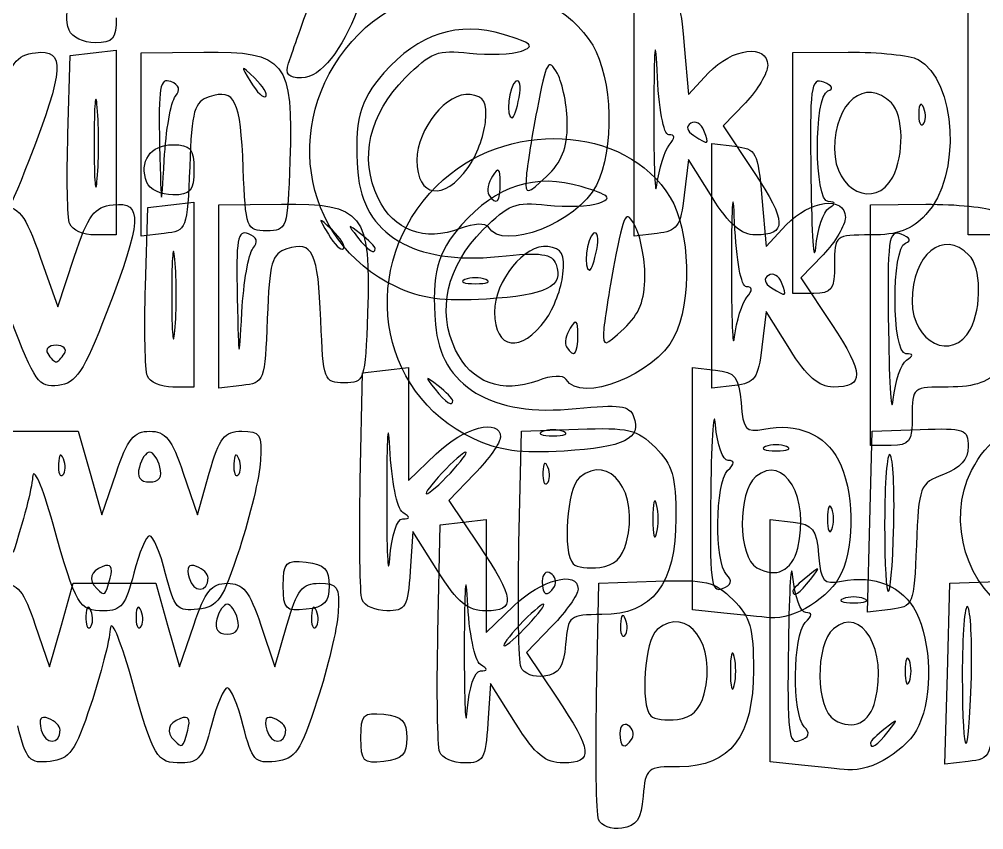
# Model space of a CAD drawing. Extents: x 0.12 to 3.39, y 0.54 to 2.4.
# Drawn here: x 2.194 to 2.5789, y 1.098 to 1.4214 of the extents above; entities that cross this region are included whole.
import ezdxf

# ---------------------------------------------------------------- set-up
doc = ezdxf.new("R2010")
doc.units = 0
doc.layers.get('0').update_dxf_attribs({"linetype": 'CONTINUOUS'})

msp = doc.modelspace()

# ---------------------------------------------------------------- linework, layer by layer
at = {"color": 7}
for p, q in [((2.439343, 1.383694), (2.439343, 1.43247)), ((2.572677, 1.383694), (2.572677, 1.432027)), ((2.213882, 1.417031), (2.213882, 1.417031)), ((2.223511, 1.408081), (2.232677, 1.409136)), ((2.232677, 1.409136), (2.232677, 1.372248)), ((2.459343, 1.410889), (2.46101, 1.391417)), ((2.213377, 1.37561), (2.214344, 1.407027)), ((2.214344, 1.407027), (2.223511, 1.408081)), ((2.242677, 1.408074), (2.267635, 1.408331)), ((2.242677, 1.371496), (2.242677, 1.408074)), ((2.502677, 1.408118), (2.524787, 1.408288)), ((2.502677, 1.360074), (2.502677, 1.408118)), ((2.301442, 1.403851), (2.301442, 1.403851)), ((2.287939, 1.39794), (2.287939, 1.39794)), ((2.46101, 1.391417), (2.469091, 1.400055)), ((2.256273, 1.390677), (2.256273, 1.390677)), ((2.393473, 1.390263), (2.393473, 1.390263)), ((2.225118, 1.386194), (2.225118, 1.386194)), ((2.483809, 1.388136), (2.474942, 1.378881)), ((2.554954, 1.385989), (2.554954, 1.385989)), ((2.439344, 1.383694), (2.439343, 1.383694)), ((2.439344, 1.334918), (2.439344, 1.383694)), ((2.572677, 1.33536), (2.572677, 1.383694)), ((2.572677, 1.383694), (2.572677, 1.383694)), ((2.412677, 1.379498), (2.412677, 1.379498)), ((2.474942, 1.378881), (2.487261, 1.360327)), ((2.467223, 1.377008), (2.467223, 1.377008)), ((2.232677, 1.372248), (2.232677, 1.33536)), ((2.242677, 1.334918), (2.242677, 1.371496)), ((2.242677, 1.371496), (2.242677, 1.371496)), ((2.453357, 1.37118), (2.453357, 1.37118)), ((2.47032, 1.323014), (2.47032, 1.37179)), ((2.47032, 1.37179), (2.479486, 1.370735)), ((2.461011, 1.365455), (2.459344, 1.351241)), ((2.470483, 1.350408), (2.461011, 1.365455)), ((2.373108, 1.362241), (2.373108, 1.362241)), ((2.502677, 1.312031), (2.502677, 1.360075)), ((2.502677, 1.360075), (2.502677, 1.360074)), ((2.244858, 1.356351), (2.244858, 1.356351)), ((2.385959, 1.356198), (2.385959, 1.356198)), ((2.54256, 1.358478), (2.542559, 1.358478)), ((2.24532, 1.346347), (2.254487, 1.347401)), ((2.254487, 1.347401), (2.263653, 1.348456)), ((2.263653, 1.348456), (2.263653, 1.311568)), ((2.273653, 1.347394), (2.298611, 1.347651)), ((2.273653, 1.310816), (2.273653, 1.347394)), ((2.49032, 1.350209), (2.491986, 1.330737)), ((2.533653, 1.347438), (2.555763, 1.347608)), ((2.533653, 1.299394), (2.533653, 1.347438)), ((2.244353, 1.31493), (2.24532, 1.346347)), ((2.517092, 1.346103), (2.517092, 1.346103)), ((2.214107, 1.339777), (2.214106, 1.339777)), ((2.251843, 1.335972), (2.242677, 1.334918)), ((2.318915, 1.33726), (2.318915, 1.33726)), ((2.448511, 1.335972), (2.439344, 1.334918)), ((2.491986, 1.330737), (2.500067, 1.339375)), ((2.232677, 1.33536), (2.224239, 1.33536)), ((2.595429, 1.33536), (2.572677, 1.33536)), ((2.287249, 1.329997), (2.287249, 1.329997)), ((2.33601, 1.329956), (2.33601, 1.329956)), ((2.424449, 1.329583), (2.424449, 1.329583)), ((2.202329, 1.326542), (2.209339, 1.306738)), ((2.209339, 1.306738), (2.21592, 1.326542)), ((2.256094, 1.325514), (2.256094, 1.325514)), ((2.514786, 1.327456), (2.505918, 1.318201)), ((2.47032, 1.274238), (2.47032, 1.323014)), ((2.47032, 1.323014), (2.47032, 1.323014)), ((2.380177, 1.317572), (2.380177, 1.317572)), ((2.443653, 1.318818), (2.443653, 1.318818)), ((2.505918, 1.318201), (2.518237, 1.299647)), ((2.344205, 1.314752), (2.344205, 1.314752)), ((2.498199, 1.316328), (2.498199, 1.316328)), ((2.263653, 1.311568), (2.263653, 1.27468)), ((2.273653, 1.274238), (2.273653, 1.310816)), ((2.273653, 1.310816), (2.273653, 1.310816)), ((2.484333, 1.3105), (2.484334, 1.3105)), ((2.51101, 1.312031), (2.502677, 1.312031)), ((2.404084, 1.301561), (2.404084, 1.301561)), ((2.491987, 1.304775), (2.49032, 1.290561)), ((2.50146, 1.289728), (2.491987, 1.304775)), ((2.533653, 1.251351), (2.533653, 1.299395)), ((2.533653, 1.299395), (2.533653, 1.299394)), ((2.573536, 1.297798), (2.573536, 1.297798)), ((2.416935, 1.295518), (2.416935, 1.295518)), ((2.211986, 1.288014), (2.211986, 1.288014)), ((2.340176, 1.281418), (2.349343, 1.282472)), ((2.349343, 1.282472), (2.349343, 1.25993)), ((2.462677, 1.23412), (2.462677, 1.282474)), ((2.462677, 1.282474), (2.471844, 1.281419)), ((2.548068, 1.285423), (2.548068, 1.285423)), ((2.245083, 1.279097), (2.245082, 1.279097)), ((2.330072, 1.237206), (2.33101, 1.280363)), ((2.33101, 1.280363), (2.340176, 1.281418)), ((2.263653, 1.27468), (2.255216, 1.27468)), ((2.28282, 1.275292), (2.273653, 1.274238)), ((2.479487, 1.275292), (2.47032, 1.274238)), ((2.366986, 1.269276), (2.366986, 1.269276)), ((2.349343, 1.25993), (2.349343, 1.237388)), ((2.184567, 1.257031), (2.20101, 1.257031)), ((2.20101, 1.257031), (2.217454, 1.257031)), ((2.217454, 1.257031), (2.222219, 1.240364)), ((2.393408, 1.212199), (2.394343, 1.257031)), ((2.394343, 1.257031), (2.416997, 1.257862)), ((2.411153, 1.256892), (2.411153, 1.256892)), ((2.533395, 1.220964), (2.534344, 1.25703)), ((2.534344, 1.25703), (2.55351, 1.257724)), ((2.375182, 1.254072), (2.375182, 1.254072)), ((2.541986, 1.251351), (2.533653, 1.251351)), ((2.349343, 1.237388), (2.360335, 1.248042)), ((2.500177, 1.250905), (2.500177, 1.250905)), ((2.211621, 1.245988), (2.21162, 1.245988)), ((2.281621, 1.245988), (2.28162, 1.245988)), ((2.222219, 1.240364), (2.226983, 1.223697)), ((2.226983, 1.223697), (2.232618, 1.240364)), ((2.250122, 1.242744), (2.250122, 1.242744)), ((2.259403, 1.240364), (2.265037, 1.223697)), ((2.265037, 1.223697), (2.269802, 1.240364)), ((2.375689, 1.240032), (2.365369, 1.229384)), ((2.36601, 1.240363), (2.36601, 1.240363)), ((2.404954, 1.242656), (2.404954, 1.242656)), ((2.462677, 1.185767), (2.462677, 1.23412)), ((2.365369, 1.229384), (2.377356, 1.211585)), ((2.448308, 1.227864), (2.448308, 1.227864)), ((2.518218, 1.226198), (2.518218, 1.226198)), ((2.347028, 1.222081), (2.347026, 1.222081)), ((2.361986, 1.219683), (2.371153, 1.220738)), ((2.371153, 1.220738), (2.380319, 1.221792)), ((2.380319, 1.221792), (2.380319, 1.19925)), ((2.493653, 1.17344), (2.493653, 1.221794)), ((2.493653, 1.221794), (2.50282, 1.220739)), ((2.532447, 1.184898), (2.533396, 1.220964)), ((2.533396, 1.220964), (2.533395, 1.220964)), ((2.35101, 1.217029), (2.349994, 1.201196)), ((2.36101, 1.201202), (2.35101, 1.217029)), ((2.361048, 1.176526), (2.361986, 1.219683)), ((2.54297, 1.21968), (2.54297, 1.21968)), ((2.436335, 1.212864), (2.436335, 1.212864)), ((2.504633, 1.210329), (2.504633, 1.210329)), ((2.230244, 1.198448), (2.230244, 1.198448)), ((2.269343, 1.198541), (2.269343, 1.198537)), ((2.380319, 1.19925), (2.380319, 1.176708)), ((2.425319, 1.196351), (2.447973, 1.197182)), ((2.476234, 1.199807), (2.476235, 1.199807)), ((2.509769, 1.197864), (2.509769, 1.197864)), ((2.56532, 1.19635), (2.584487, 1.197044)), ((2.210778, 1.179684), (2.215543, 1.196351)), ((2.215543, 1.196351), (2.231987, 1.196351)), ((2.231987, 1.196351), (2.24843, 1.196351)), ((2.24843, 1.196351), (2.253195, 1.179684)), ((2.299343, 1.195363), (2.299343, 1.195363)), ((2.407534, 1.195134), (2.407534, 1.195134)), ((2.424385, 1.151519), (2.425319, 1.196351)), ((2.564371, 1.160284), (2.56532, 1.19635)), ((2.330801, 1.189706), (2.330801, 1.189706)), ((2.531154, 1.190225), (2.531154, 1.190225)), ((2.380319, 1.176708), (2.391311, 1.187362)), ((2.475177, 1.184459), (2.462677, 1.185767)), ((2.541729, 1.185963), (2.532447, 1.184898)), ((2.222597, 1.185308), (2.222597, 1.185308)), ((2.242597, 1.185308), (2.242597, 1.185308)), ((2.281099, 1.182064), (2.281099, 1.182064)), ((2.312597, 1.185308), (2.312597, 1.185308)), ((2.43593, 1.181976), (2.43593, 1.181976)), ((2.475177, 1.184459), (2.475177, 1.184459)), ((2.200379, 1.179684), (2.206014, 1.163017)), ((2.206014, 1.163017), (2.210778, 1.179684)), ((2.253195, 1.179684), (2.25796, 1.163017)), ((2.25796, 1.163017), (2.263594, 1.179684)), ((2.290379, 1.179684), (2.296014, 1.163017)), ((2.296014, 1.163017), (2.300778, 1.179684)), ((2.406666, 1.179352), (2.396345, 1.168704)), ((2.396986, 1.179683), (2.396986, 1.179683)), ((2.493653, 1.125087), (2.493653, 1.17344)), ((2.396345, 1.168704), (2.408332, 1.150905)), ((2.479284, 1.167184), (2.479284, 1.167184)), ((2.394226, 1.162799), (2.394227, 1.162799)), ((2.549195, 1.165518), (2.549195, 1.165518)), ((2.378005, 1.161401), (2.378002, 1.161401)), ((2.563423, 1.124218), (2.564372, 1.160284)), ((2.564372, 1.160284), (2.564371, 1.160284)), ((2.573946, 1.159), (2.573946, 1.159)), ((2.381986, 1.156349), (2.38097, 1.140516)), ((2.391986, 1.140522), (2.381986, 1.156349)), ((2.467311, 1.152184), (2.467311, 1.152184)), ((2.535609, 1.149649), (2.535609, 1.149649)), ((2.21032, 1.137861), (2.21032, 1.137857)), ((2.26122, 1.137768), (2.26122, 1.137768)), ((2.30032, 1.137861), (2.30032, 1.137857)), ((2.50721, 1.139127), (2.507211, 1.139127)), ((2.540746, 1.137184), (2.540746, 1.137184)), ((2.33032, 1.134683), (2.33032, 1.134683)), ((2.438511, 1.134454), (2.438511, 1.134454)), ((2.361777, 1.129026), (2.361777, 1.129026)), ((2.506153, 1.123779), (2.493653, 1.125087)), ((2.572705, 1.125283), (2.563423, 1.124218)), ((2.506153, 1.123779), (2.506153, 1.123779)), ((2.425203, 1.102119), (2.425203, 1.102119))]:
    msp.add_line(p, q, dxfattribs=at)
for points in [[(2.335746, 1.4747), (2.340261, 1.444656), (2.322507, 1.398018), (2.306555, 1.398018)], [(2.329605, 1.415626), (2.356641, 1.442661), (2.40498, 1.440281), (2.422812, 1.411036)], [(2.213882, 1.417031), (2.210691, 1.425347), (2.215306, 1.432031), (2.224239, 1.432031)], [(2.301442, 1.403851), (2.302488, 1.407059), (2.306573, 1.418684), (2.31052, 1.429684)], [(2.44851, 1.431415), (2.457118, 1.430425), (2.457778, 1.429173), (2.459343, 1.410889)], [(2.232676, 1.422031), (2.232676, 1.413553), (2.231392, 1.412031), (2.224239, 1.412031)], [(2.387271, 1.415324), (2.369233, 1.420802), (2.353244, 1.415686), (2.33951, 1.400044)], [(2.224239, 1.412031), (2.219598, 1.412031), (2.214937, 1.414281), (2.213882, 1.417031)], [(2.344205, 1.314752), (2.30544, 1.332968), (2.298044, 1.384065), (2.329605, 1.415626)], [(2.394356, 1.40876), (2.399899, 1.410752), (2.398715, 1.411848), (2.387271, 1.415324)], [(2.448488, 1.401194), (2.447821, 1.416338), (2.447295, 1.409787), (2.447214, 1.38536)], [(2.200434, 1.408082), (2.212461, 1.409506), (2.212004, 1.401655), (2.197942, 1.36536)], [(2.34803, 1.39805), (2.358324, 1.408345), (2.360993, 1.409379), (2.373613, 1.407956)], [(2.373613, 1.407956), (2.381362, 1.407083), (2.390697, 1.407444), (2.394356, 1.40876)], [(2.422812, 1.411036), (2.430786, 1.397958), (2.431544, 1.369289), (2.424287, 1.355255)], [(2.469091, 1.400055), (2.478378, 1.409983), (2.492677, 1.411794), (2.492677, 1.403043)], [(2.184943, 1.387222), (2.190582, 1.404191), (2.1928, 1.407178), (2.200434, 1.408082)], [(2.267635, 1.408331), (2.300281, 1.408666), (2.303377, 1.404751), (2.301984, 1.364897)], [(2.408724, 1.39975), (2.405159, 1.406319), (2.404363, 1.404911), (2.400597, 1.385364)], [(2.524787, 1.408288), (2.536948, 1.408377), (2.549492, 1.407069), (2.552663, 1.405372)], [(2.552663, 1.405372), (2.568091, 1.397115), (2.570051, 1.358643), (2.555815, 1.34349)], [(2.287939, 1.39794), (2.282199, 1.403437), (2.282128, 1.403366), (2.286345, 1.396345)], [(2.306555, 1.398018), (2.301374, 1.398018), (2.300038, 1.399541), (2.301442, 1.403851)], [(2.453225, 1.37536), (2.451053, 1.37536), (2.449173, 1.385613), (2.448488, 1.401194)], [(2.492677, 1.403043), (2.492677, 1.399935), (2.488687, 1.393227), (2.483809, 1.388136)], [(2.254429, 1.396533), (2.250095, 1.398196), (2.249438, 1.394437), (2.249986, 1.371089)], [(2.292352, 1.390591), (2.293229, 1.391468), (2.291243, 1.394775), (2.287939, 1.39794)], [(2.33951, 1.400044), (2.329606, 1.388764), (2.327538, 1.380885), (2.329098, 1.360364)], [(2.337141, 1.350081), (2.329572, 1.365953), (2.333577, 1.383598), (2.34803, 1.39805)], [(2.393473, 1.390263), (2.394339, 1.394791), (2.393763, 1.397703), (2.392195, 1.396733)], [(2.412677, 1.379498), (2.412677, 1.386632), (2.410898, 1.395746), (2.408724, 1.39975)], [(2.515008, 1.396315), (2.50985, 1.398294), (2.509394, 1.394847), (2.509904, 1.35776)], [(2.542011, 1.388031), (2.531622, 1.398419), (2.519344, 1.388426), (2.519344, 1.369583)], [(2.225118, 1.386194), (2.224415, 1.393985), (2.223842, 1.38761), (2.223842, 1.372027)], [(2.256273, 1.390677), (2.258476, 1.393331), (2.257885, 1.395207), (2.254429, 1.396533)], [(2.283347, 1.362023), (2.282258, 1.389358), (2.280153, 1.393791), (2.269816, 1.39051)], [(2.286345, 1.396345), (2.288772, 1.392304), (2.291475, 1.389714), (2.292352, 1.390591)], [(2.392195, 1.396733), (2.389433, 1.395026), (2.388042, 1.382031), (2.390621, 1.382031)], [(2.516675, 1.392808), (2.519176, 1.393641), (2.518552, 1.394955), (2.515008, 1.396315)], [(2.25183, 1.365233), (2.252491, 1.377079), (2.25449, 1.388529), (2.256273, 1.390677)], [(2.269816, 1.39051), (2.26379, 1.388598), (2.262832, 1.385197), (2.26198, 1.362679)], [(2.373895, 1.391379), (2.364776, 1.392679), (2.352677, 1.377747), (2.352677, 1.365192)], [(2.379978, 1.380364), (2.380811, 1.388435), (2.379638, 1.39056), (2.373895, 1.391379)], [(2.390621, 1.382031), (2.391325, 1.382031), (2.392608, 1.385735), (2.393473, 1.390263)], [(2.516844, 1.348647), (2.511179, 1.348713), (2.511018, 1.390922), (2.516675, 1.392808)], [(2.225118, 1.35786), (2.22582, 1.365652), (2.22582, 1.378402), (2.225118, 1.386194)], [(2.542559, 1.358478), (2.547219, 1.367185), (2.546923, 1.383118), (2.542011, 1.388031)], [(2.554954, 1.385989), (2.553889, 1.388648), (2.5531, 1.387858), (2.55294, 1.383975)], [(2.554691, 1.3796), (2.555798, 1.380708), (2.555917, 1.383583), (2.554954, 1.385989)], [(2.360581, 1.354946), (2.387617, 1.381981), (2.435956, 1.379601), (2.453788, 1.350356)], [(2.400597, 1.385364), (2.3983, 1.373448), (2.396329, 1.360811), (2.396216, 1.357283)], [(2.447214, 1.38536), (2.447137, 1.362444), (2.44771, 1.348938), (2.448483, 1.355347)], [(2.55294, 1.383975), (2.552796, 1.380461), (2.553583, 1.378493), (2.554691, 1.3796)], [(2.373108, 1.362241), (2.376319, 1.366709), (2.37941, 1.374864), (2.379978, 1.380364)], [(2.404343, 1.358698), (2.410463, 1.364447), (2.412677, 1.369971), (2.412677, 1.379498)], [(2.461972, 1.379925), (2.459918, 1.378655), (2.460373, 1.376757), (2.463154, 1.374995)], [(2.467223, 1.377008), (2.466172, 1.379747), (2.463809, 1.38106), (2.461972, 1.379925)], [(2.214106, 1.339777), (2.213174, 1.342206), (2.212846, 1.358331), (2.213377, 1.37561)], [(2.453357, 1.37118), (2.455774, 1.374093), (2.455734, 1.37536), (2.453225, 1.37536)], [(2.463154, 1.374995), (2.469224, 1.371149), (2.469432, 1.371252), (2.467223, 1.377008)], [(2.223842, 1.372027), (2.223842, 1.356444), (2.224416, 1.350069), (2.225118, 1.35786)], [(2.244858, 1.356351), (2.241667, 1.364667), (2.246282, 1.371351), (2.255215, 1.371351)], [(2.249986, 1.371089), (2.250607, 1.344588), (2.250667, 1.344397), (2.25183, 1.365233)], [(2.255215, 1.371351), (2.262368, 1.371351), (2.263653, 1.369828), (2.263653, 1.361351)], [(2.448483, 1.355347), (2.449256, 1.361756), (2.451449, 1.368881), (2.453357, 1.37118)], [(2.479486, 1.370735), (2.488094, 1.369745), (2.488755, 1.368493), (2.49032, 1.350209)], [(2.519344, 1.369583), (2.519344, 1.352951), (2.535473, 1.345236), (2.54256, 1.358478)], [(2.197942, 1.36536), (2.188521, 1.341043), (2.185767, 1.336882), (2.178517, 1.336007)], [(2.26198, 1.362679), (2.261026, 1.337447), (2.26086, 1.33701), (2.251843, 1.335972)], [(2.301984, 1.364897), (2.301032, 1.337651), (2.300824, 1.337027), (2.292677, 1.337027)], [(2.352677, 1.365192), (2.352677, 1.350244), (2.363377, 1.348698), (2.373108, 1.362241)], [(2.385959, 1.356198), (2.385915, 1.362053), (2.385237, 1.362636), (2.382846, 1.358857)], [(2.263653, 1.361351), (2.263653, 1.352873), (2.262368, 1.351351), (2.255215, 1.351351)], [(2.292677, 1.337027), (2.284617, 1.337027), (2.284311, 1.337848), (2.283347, 1.362023)], [(2.329098, 1.360364), (2.330981, 1.33559), (2.3515, 1.323298), (2.385209, 1.326752)], [(2.418247, 1.354644), (2.400209, 1.360122), (2.38422, 1.355006), (2.370486, 1.339364)], [(2.382846, 1.358857), (2.381161, 1.356194), (2.380523, 1.352819), (2.381427, 1.351357)], [(2.396216, 1.357283), (2.396026, 1.351354), (2.396641, 1.351461), (2.404343, 1.358698)], [(2.487261, 1.360327), (2.500327, 1.340648), (2.500439, 1.335361), (2.487787, 1.335361)], [(2.255215, 1.351351), (2.250574, 1.351351), (2.245913, 1.353601), (2.244858, 1.356351)], [(2.375182, 1.254072), (2.336416, 1.272288), (2.32902, 1.323385), (2.360581, 1.354946)], [(2.424287, 1.355255), (2.416467, 1.340133), (2.387197, 1.328687), (2.381192, 1.338403)], [(2.381427, 1.351357), (2.384318, 1.346679), (2.386011, 1.348487), (2.385959, 1.356198)], [(2.479464, 1.340514), (2.478797, 1.355658), (2.478271, 1.349107), (2.478191, 1.32468)], [(2.509904, 1.35776), (2.510213, 1.335359), (2.511074, 1.323011), (2.511819, 1.330321)], [(2.425333, 1.34808), (2.430875, 1.350072), (2.429692, 1.351168), (2.418247, 1.354644)], [(2.459344, 1.351241), (2.457874, 1.338704), (2.456596, 1.336903), (2.448511, 1.335972)], [(2.500067, 1.339375), (2.509354, 1.349303), (2.523653, 1.351114), (2.523653, 1.342363)], [(2.185683, 1.347447), (2.194141, 1.346482), (2.196177, 1.343925), (2.202329, 1.326542)], [(2.21592, 1.326542), (2.221558, 1.343511), (2.223776, 1.346498), (2.23141, 1.347402)], [(2.23141, 1.347402), (2.243438, 1.348826), (2.24298, 1.340975), (2.228918, 1.30468)], [(2.298611, 1.347651), (2.331257, 1.347986), (2.334353, 1.344071), (2.332961, 1.304217)], [(2.369917, 1.337894), (2.355687, 1.332522), (2.343321, 1.33712), (2.337141, 1.350081)], [(2.379006, 1.33737), (2.389301, 1.347665), (2.39197, 1.348699), (2.404589, 1.347276)], [(2.404589, 1.347276), (2.412338, 1.346403), (2.421673, 1.346764), (2.425333, 1.34808)], [(2.453788, 1.350356), (2.461762, 1.337278), (2.46252, 1.308609), (2.455263, 1.294575)], [(2.487787, 1.335361), (2.482124, 1.335361), (2.477334, 1.339526), (2.470483, 1.350408)], [(2.517092, 1.346103), (2.52002, 1.347965), (2.519957, 1.348608), (2.516844, 1.348647)], [(2.555763, 1.347608), (2.567924, 1.347697), (2.580468, 1.346389), (2.583639, 1.344692)], [(2.439701, 1.33907), (2.436135, 1.345639), (2.43534, 1.344231), (2.431573, 1.324684)], [(2.511819, 1.330321), (2.512563, 1.337631), (2.514937, 1.344733), (2.517092, 1.346103)], [(2.555815, 1.34349), (2.550006, 1.337307), (2.544734, 1.335365), (2.533762, 1.335365)], [(2.224239, 1.33536), (2.219598, 1.33536), (2.215039, 1.337347), (2.214107, 1.339777)], [(2.318915, 1.33726), (2.313176, 1.342757), (2.313105, 1.342686), (2.317321, 1.335665)], [(2.330177, 1.335789), (2.32489, 1.339936), (2.324772, 1.339818), (2.328918, 1.334531)], [(2.381192, 1.338403), (2.380086, 1.340194), (2.375458, 1.339985), (2.369917, 1.337894)], [(2.484201, 1.31468), (2.482029, 1.31468), (2.480149, 1.324933), (2.479464, 1.340514)], [(2.523653, 1.342363), (2.523653, 1.339255), (2.519663, 1.332547), (2.514786, 1.327456)], [(2.285405, 1.335853), (2.281071, 1.337516), (2.280415, 1.333757), (2.280962, 1.310409)], [(2.287249, 1.329997), (2.289452, 1.332651), (2.288861, 1.334527), (2.285405, 1.335853)], [(2.317321, 1.335665), (2.319748, 1.331624), (2.322452, 1.329034), (2.323328, 1.329911)], [(2.323328, 1.329911), (2.324205, 1.330788), (2.32222, 1.334095), (2.318915, 1.33726)], [(2.33601, 1.329956), (2.33601, 1.330648), (2.333385, 1.333273), (2.330177, 1.335789)], [(2.370486, 1.339364), (2.360582, 1.328084), (2.358515, 1.320205), (2.360074, 1.299684)], [(2.368117, 1.289401), (2.360548, 1.305273), (2.364553, 1.322918), (2.379006, 1.33737)], [(2.423171, 1.336053), (2.42041, 1.334346), (2.419018, 1.321351), (2.421598, 1.321351)], [(2.424449, 1.329583), (2.425315, 1.334111), (2.424739, 1.337023), (2.423171, 1.336053)], [(2.443653, 1.318818), (2.443653, 1.325952), (2.441874, 1.335066), (2.439701, 1.33907)], [(2.545985, 1.335635), (2.540826, 1.337614), (2.54037, 1.334167), (2.54088, 1.29708)], [(2.547651, 1.332128), (2.550152, 1.332961), (2.549528, 1.334275), (2.545985, 1.335635)], [(2.572987, 1.327351), (2.562598, 1.337739), (2.55032, 1.327746), (2.55032, 1.308903)], [(2.256094, 1.325514), (2.255392, 1.333305), (2.254818, 1.32693), (2.254818, 1.311347)], [(2.314324, 1.301343), (2.313235, 1.328678), (2.311129, 1.333111), (2.300792, 1.32983)], [(2.328918, 1.334531), (2.333273, 1.328978), (2.33601, 1.327213), (2.33601, 1.329956)], [(2.404871, 1.330699), (2.395752, 1.331999), (2.383653, 1.317067), (2.383653, 1.304512)], [(2.533762, 1.335365), (2.519506, 1.335365), (2.519343, 1.335233), (2.519343, 1.323698)], [(2.54782, 1.287967), (2.542155, 1.288033), (2.541994, 1.330242), (2.547651, 1.332128)], [(2.282806, 1.304553), (2.283467, 1.316399), (2.285466, 1.327849), (2.287249, 1.329997)], [(2.300792, 1.32983), (2.294766, 1.327918), (2.293808, 1.324517), (2.292957, 1.301999)], [(2.385209, 1.326752), (2.402616, 1.328535), (2.406487, 1.328), (2.408186, 1.323573)], [(2.410954, 1.319684), (2.411787, 1.327755), (2.410614, 1.32988), (2.404871, 1.330699)], [(2.421598, 1.321351), (2.422301, 1.321351), (2.423584, 1.325055), (2.424449, 1.329583)], [(2.256094, 1.29718), (2.256796, 1.304972), (2.256796, 1.317722), (2.256094, 1.325514)], [(2.431573, 1.324684), (2.429276, 1.312768), (2.427305, 1.300131), (2.427192, 1.296603)], [(2.478191, 1.32468), (2.478113, 1.301764), (2.478686, 1.288258), (2.479459, 1.294667)], [(2.573536, 1.297798), (2.578195, 1.306505), (2.577899, 1.322438), (2.572987, 1.327351)], [(2.408186, 1.323573), (2.411551, 1.314803), (2.404385, 1.311249), (2.380415, 1.309798)], [(2.498199, 1.316328), (2.497148, 1.319067), (2.494785, 1.32038), (2.492948, 1.319245)], [(2.519343, 1.323698), (2.519343, 1.313476), (2.518312, 1.312031), (2.51101, 1.312031)], [(2.371843, 1.317572), (2.369552, 1.316647), (2.371427, 1.315891), (2.37601, 1.315891)], [(2.380177, 1.317572), (2.377885, 1.318496), (2.374135, 1.318496), (2.371843, 1.317572)], [(2.37601, 1.315891), (2.380593, 1.315891), (2.382468, 1.316647), (2.380177, 1.317572)], [(2.404084, 1.301561), (2.407295, 1.306029), (2.410386, 1.314184), (2.410954, 1.319684)], [(2.43532, 1.298018), (2.44144, 1.303767), (2.443653, 1.309291), (2.443653, 1.318818)], [(2.492948, 1.319245), (2.490894, 1.317975), (2.49135, 1.316077), (2.494131, 1.314315)], [(2.245082, 1.279097), (2.24415, 1.281526), (2.243822, 1.297651), (2.244353, 1.31493)], [(2.380415, 1.309798), (2.362898, 1.308738), (2.354583, 1.309876), (2.344205, 1.314752)], [(2.484334, 1.3105), (2.486751, 1.313413), (2.486711, 1.31468), (2.484201, 1.31468)], [(2.494131, 1.314315), (2.5002, 1.310469), (2.500408, 1.310572), (2.498199, 1.316328)], [(2.254818, 1.311347), (2.254818, 1.295764), (2.255392, 1.289389), (2.256094, 1.29718)], [(2.280962, 1.310409), (2.281583, 1.283908), (2.281643, 1.283717), (2.282806, 1.304553)], [(2.479459, 1.294667), (2.480232, 1.301076), (2.482425, 1.308201), (2.484333, 1.3105)], [(2.55032, 1.308903), (2.55032, 1.292271), (2.566449, 1.284556), (2.573536, 1.297798)], [(2.209493, 1.275327), (2.201736, 1.274391), (2.200179, 1.276572), (2.190452, 1.301994)], [(2.228918, 1.30468), (2.219497, 1.280363), (2.216744, 1.276202), (2.209493, 1.275327)], [(2.292957, 1.301999), (2.292002, 1.276767), (2.291836, 1.27633), (2.28282, 1.275292)], [(2.323653, 1.276347), (2.315594, 1.276347), (2.315287, 1.277168), (2.314324, 1.301343)], [(2.332961, 1.304217), (2.332008, 1.276971), (2.3318, 1.276347), (2.323653, 1.276347)], [(2.383653, 1.304512), (2.383653, 1.289564), (2.394353, 1.288018), (2.404084, 1.301561)], [(2.416935, 1.295518), (2.416891, 1.301373), (2.416213, 1.301956), (2.413822, 1.298177)], [(2.360074, 1.299684), (2.361957, 1.27491), (2.382477, 1.262618), (2.416185, 1.266072)], [(2.413822, 1.298177), (2.412138, 1.295514), (2.411499, 1.292139), (2.412403, 1.290677)], [(2.427192, 1.296603), (2.427002, 1.290674), (2.427617, 1.290781), (2.43532, 1.298018)], [(2.518237, 1.299647), (2.531304, 1.279968), (2.531415, 1.274681), (2.518763, 1.274681)], [(2.455263, 1.294575), (2.447443, 1.279453), (2.418173, 1.268007), (2.412169, 1.277723)], [(2.412403, 1.290677), (2.415294, 1.285999), (2.416988, 1.287807), (2.416935, 1.295518)], [(2.54088, 1.29708), (2.541189, 1.274679), (2.54205, 1.262331), (2.542795, 1.269641)], [(2.208653, 1.291347), (2.205687, 1.291347), (2.204187, 1.289847), (2.20532, 1.288014)], [(2.211986, 1.288014), (2.213119, 1.289847), (2.21162, 1.291347), (2.208653, 1.291347)], [(2.400893, 1.277214), (2.386663, 1.271842), (2.374297, 1.27644), (2.368117, 1.289401)], [(2.49032, 1.290561), (2.48885, 1.278024), (2.487572, 1.276223), (2.479487, 1.275292)], [(2.518763, 1.274681), (2.5131, 1.274681), (2.50831, 1.278846), (2.50146, 1.289728)], [(2.20532, 1.288014), (2.206453, 1.28618), (2.207953, 1.28468), (2.208653, 1.28468)], [(2.208653, 1.28468), (2.209353, 1.28468), (2.210853, 1.28618), (2.211986, 1.288014)], [(2.548068, 1.285423), (2.550996, 1.287285), (2.550933, 1.287928), (2.54782, 1.287967)], [(2.542795, 1.269641), (2.54354, 1.276951), (2.545913, 1.284053), (2.548068, 1.285423)], [(2.586791, 1.28281), (2.580982, 1.276627), (2.575711, 1.274685), (2.564739, 1.274685)], [(2.255216, 1.27468), (2.250575, 1.27468), (2.246015, 1.276667), (2.245083, 1.279097)], [(2.361153, 1.275109), (2.355866, 1.279256), (2.355748, 1.279138), (2.359894, 1.273851)], [(2.412169, 1.277723), (2.411062, 1.279514), (2.406435, 1.279305), (2.400893, 1.277214)], [(2.471844, 1.281419), (2.479724, 1.280513), (2.481152, 1.27868), (2.482016, 1.26836)], [(2.366986, 1.269276), (2.366986, 1.269968), (2.364361, 1.272593), (2.361153, 1.275109)], [(2.564739, 1.274685), (2.550482, 1.274685), (2.55032, 1.274553), (2.55032, 1.263018)], [(2.359894, 1.273851), (2.364249, 1.268298), (2.366986, 1.266533), (2.366986, 1.269276)], [(2.416185, 1.266072), (2.433592, 1.267855), (2.437463, 1.26732), (2.439162, 1.262893)], [(2.471784, 1.259531), (2.471082, 1.267323), (2.470246, 1.25537), (2.469926, 1.232969)], [(2.482016, 1.26836), (2.482913, 1.257635), (2.483885, 1.25652), (2.491121, 1.257903)], [(2.341834, 1.250455), (2.341183, 1.263238), (2.340628, 1.254947), (2.340599, 1.23203)], [(2.439162, 1.262893), (2.442527, 1.254123), (2.435362, 1.250569), (2.411392, 1.249118)], [(2.55032, 1.263018), (2.55032, 1.252796), (2.549288, 1.251351), (2.541986, 1.251351)], [(2.360335, 1.248042), (2.371219, 1.258591), (2.38601, 1.26242), (2.38601, 1.254688)], [(2.476868, 1.245364), (2.474774, 1.245364), (2.472486, 1.251739), (2.471784, 1.259531)], [(2.491121, 1.257903), (2.504502, 1.260461), (2.515592, 1.255844), (2.52095, 1.245482)], [(2.574007, 1.24138), (2.580619, 1.254164), (2.588533, 1.258698), (2.604242, 1.258698)], [(2.232618, 1.240364), (2.23722, 1.253976), (2.239674, 1.257031), (2.24601, 1.257031)], [(2.24601, 1.257031), (2.252346, 1.257031), (2.254801, 1.253976), (2.259403, 1.240364)], [(2.269802, 1.240364), (2.273864, 1.254572), (2.27578, 1.257031), (2.282789, 1.257031)], [(2.282789, 1.257031), (2.290103, 1.257031), (2.290929, 1.255743), (2.290273, 1.245364)], [(2.40282, 1.256892), (2.400528, 1.255967), (2.402403, 1.255211), (2.406986, 1.255211)], [(2.411153, 1.256892), (2.408861, 1.257816), (2.405111, 1.257816), (2.40282, 1.256892)], [(2.406986, 1.255211), (2.41157, 1.255211), (2.413445, 1.255967), (2.411153, 1.256892)], [(2.416997, 1.257862), (2.437196, 1.258603), (2.440538, 1.257807), (2.44783, 1.250514)], [(2.55351, 1.257724), (2.571344, 1.258371), (2.572677, 1.2579), (2.572677, 1.250955)], [(2.411392, 1.249118), (2.393875, 1.248058), (2.385559, 1.249196), (2.375182, 1.254072)], [(2.38601, 1.254688), (2.38601, 1.252484), (2.381366, 1.245889), (2.375689, 1.240032)], [(2.500177, 1.250905), (2.497886, 1.25183), (2.494136, 1.25183), (2.491844, 1.250905)], [(2.572677, 1.250955), (2.572677, 1.245748), (2.569699, 1.242367), (2.56283, 1.239774)], [(2.21162, 1.245988), (2.210556, 1.248647), (2.209766, 1.247857), (2.209607, 1.243974)], [(2.24601, 1.248697), (2.244604, 1.248697), (2.242754, 1.246018), (2.241898, 1.242744)], [(2.250122, 1.242744), (2.249267, 1.246018), (2.247416, 1.248697), (2.24601, 1.248697)], [(2.28162, 1.245988), (2.280556, 1.248647), (2.279766, 1.247857), (2.279607, 1.243974)], [(2.347015, 1.224673), (2.344744, 1.226116), (2.342506, 1.237255), (2.341834, 1.250455)], [(2.372172, 1.248697), (2.371255, 1.248697), (2.366983, 1.244947), (2.362677, 1.240363)], [(2.36601, 1.240363), (2.370316, 1.244947), (2.373089, 1.248697), (2.372172, 1.248697)], [(2.436335, 1.212864), (2.441537, 1.232471), (2.429682, 1.248661), (2.417517, 1.238565)], [(2.44783, 1.250514), (2.454693, 1.243651), (2.456009, 1.239121), (2.456009, 1.222369)], [(2.504633, 1.210329), (2.50965, 1.230318), (2.499192, 1.248254), (2.487957, 1.23893)], [(2.491844, 1.250905), (2.489552, 1.249981), (2.491427, 1.249224), (2.496011, 1.249224)], [(2.496011, 1.249224), (2.500594, 1.249224), (2.502469, 1.249981), (2.500177, 1.250905)], [(2.541498, 1.247653), (2.540313, 1.248838), (2.539343, 1.236558), (2.539343, 1.220363)], [(2.54297, 1.21968), (2.543346, 1.23388), (2.542684, 1.246467), (2.541498, 1.247653)], [(2.207471, 1.219931), (2.203136, 1.235283), (2.19959, 1.243418), (2.199291, 1.238697)], [(2.209607, 1.243974), (2.209462, 1.24046), (2.21025, 1.238492), (2.211357, 1.239599)], [(2.211357, 1.239599), (2.212465, 1.240707), (2.212583, 1.243582), (2.211621, 1.245988)], [(2.279607, 1.243974), (2.279462, 1.24046), (2.28025, 1.238492), (2.281357, 1.239599)], [(2.281357, 1.239599), (2.282465, 1.240707), (2.282583, 1.243582), (2.281621, 1.245988)], [(2.290273, 1.245364), (2.289868, 1.238947), (2.286118, 1.223197), (2.28194, 1.210364)], [(2.404954, 1.242656), (2.403889, 1.245315), (2.4031, 1.244525), (2.40294, 1.240642)], [(2.476677, 1.241364), (2.479565, 1.244252), (2.479618, 1.245364), (2.476868, 1.245364)], [(2.52095, 1.245482), (2.527014, 1.233755), (2.527525, 1.212335), (2.522028, 1.200271)], [(2.241898, 1.242744), (2.240854, 1.238753), (2.242209, 1.236792), (2.24601, 1.236792)], [(2.24601, 1.236792), (2.249811, 1.236792), (2.251166, 1.238753), (2.250122, 1.242744)], [(2.362677, 1.240363), (2.358371, 1.23578), (2.355598, 1.23203), (2.356515, 1.23203)], [(2.356515, 1.23203), (2.357431, 1.23203), (2.361704, 1.23578), (2.36601, 1.240363)], [(2.40294, 1.240642), (2.402796, 1.237128), (2.403583, 1.235159), (2.404691, 1.236267)], [(2.404691, 1.236267), (2.405798, 1.237375), (2.405917, 1.24025), (2.404954, 1.242656)], [(2.476235, 1.199807), (2.471384, 1.204658), (2.471722, 1.236409), (2.476677, 1.241364)], [(2.56283, 1.239774), (2.553297, 1.236176), (2.552952, 1.235277), (2.551997, 1.211543)], [(2.591011, 1.185027), (2.572313, 1.193115), (2.56374, 1.221525), (2.574007, 1.24138)], [(2.199291, 1.238697), (2.199, 1.234114), (2.195518, 1.220614), (2.191553, 1.208697)], [(2.330801, 1.189706), (2.329884, 1.192095), (2.329556, 1.21347), (2.330072, 1.237206)], [(2.417517, 1.238565), (2.412531, 1.234427), (2.410675, 1.208477), (2.415052, 1.2041)], [(2.487957, 1.23893), (2.480533, 1.232768), (2.480785, 1.206755), (2.488309, 1.202544)], [(2.340599, 1.23203), (2.340566, 1.209113), (2.341109, 1.197488), (2.341796, 1.206197)], [(2.469926, 1.232969), (2.469415, 1.197213), (2.469981, 1.192485), (2.474567, 1.194245)], [(2.448308, 1.227864), (2.447469, 1.231073), (2.446783, 1.228448), (2.446783, 1.222031)], [(2.448308, 1.216198), (2.449147, 1.219406), (2.449147, 1.224656), (2.448308, 1.227864)], [(2.518218, 1.226198), (2.517294, 1.228489), (2.516537, 1.226614), (2.516537, 1.222031)], [(2.347026, 1.222081), (2.350104, 1.222125), (2.350101, 1.22271), (2.347015, 1.224673)], [(2.518218, 1.217864), (2.519143, 1.220156), (2.519143, 1.223906), (2.518218, 1.226198)], [(2.341796, 1.206197), (2.34253, 1.215517), (2.344683, 1.222051), (2.347028, 1.222081)], [(2.456009, 1.222369), (2.456009, 1.195963), (2.446735, 1.18385), (2.426519, 1.18385)], [(2.446783, 1.222031), (2.446783, 1.215614), (2.447469, 1.212989), (2.448308, 1.216198)], [(2.50282, 1.220739), (2.5107, 1.219833), (2.512128, 1.218), (2.512992, 1.20768)], [(2.516537, 1.222031), (2.516537, 1.217448), (2.517294, 1.215573), (2.518218, 1.217864)], [(2.539343, 1.220363), (2.539343, 1.184434), (2.542024, 1.183929), (2.54297, 1.21968)], [(2.227826, 1.185364), (2.21769, 1.185364), (2.216808, 1.186862), (2.207471, 1.219931)], [(2.246011, 1.215364), (2.244613, 1.215364), (2.241769, 1.208614), (2.239692, 1.200364)], [(2.252383, 1.200152), (2.250276, 1.208519), (2.247409, 1.215364), (2.246011, 1.215364)], [(2.425665, 1.202711), (2.431435, 1.203402), (2.434632, 1.206443), (2.436335, 1.212864)], [(2.28194, 1.210364), (2.275215, 1.189705), (2.273305, 1.186911), (2.265278, 1.185986)], [(2.377356, 1.211585), (2.391774, 1.190175), (2.392292, 1.185361), (2.380176, 1.185369)], [(2.394227, 1.162799), (2.393263, 1.165311), (2.392895, 1.187542), (2.393408, 1.212199)], [(2.488309, 1.202544), (2.496004, 1.198237), (2.502359, 1.201268), (2.504633, 1.210329)], [(2.551997, 1.211543), (2.551029, 1.18748), (2.55084, 1.18701), (2.541729, 1.185963)], [(2.299343, 1.195363), (2.299343, 1.204789), (2.300237, 1.205703), (2.30851, 1.204751)], [(2.30851, 1.204751), (2.315784, 1.203915), (2.317677, 1.201976), (2.317677, 1.195363)], [(2.50276, 1.198851), (2.502058, 1.206643), (2.501222, 1.19469), (2.500902, 1.172289)], [(2.512992, 1.20768), (2.51389, 1.196955), (2.514861, 1.19584), (2.522097, 1.197223)], [(2.227299, 1.203092), (2.222295, 1.201171), (2.221374, 1.197778), (2.224899, 1.194253)], [(2.230244, 1.198448), (2.231421, 1.20295), (2.230542, 1.204336), (2.227299, 1.203092)], [(2.264721, 1.203091), (2.261484, 1.204333), (2.260598, 1.202952), (2.261766, 1.198485)], [(2.269343, 1.198537), (2.269343, 1.200066), (2.267263, 1.202115), (2.264721, 1.203091)], [(2.349994, 1.201196), (2.349073, 1.186843), (2.348207, 1.185363), (2.340723, 1.185363)], [(2.380176, 1.185369), (2.37287, 1.185372), (2.36898, 1.188587), (2.36101, 1.201202)], [(2.372811, 1.189775), (2.37216, 1.202558), (2.371604, 1.194267), (2.371576, 1.17135)], [(2.391311, 1.187362), (2.402195, 1.197911), (2.416986, 1.20174), (2.416986, 1.194008)], [(2.406065, 1.200331), (2.404201, 1.201482), (2.402677, 1.200086), (2.402677, 1.197228)], [(2.415052, 1.2041), (2.416358, 1.202794), (2.421134, 1.202169), (2.425665, 1.202711)], [(2.509769, 1.197864), (2.513916, 1.203151), (2.513798, 1.203269), (2.508511, 1.199123)], [(2.224899, 1.194253), (2.228074, 1.191078), (2.228379, 1.191317), (2.230244, 1.198448)], [(2.239692, 1.200364), (2.236514, 1.187745), (2.234631, 1.185364), (2.227826, 1.185364)], [(2.265278, 1.185986), (2.257033, 1.185036), (2.255866, 1.186317), (2.252383, 1.200152)], [(2.261766, 1.198485), (2.263337, 1.192478), (2.269343, 1.192519), (2.269343, 1.198541)], [(2.402677, 1.197228), (2.402677, 1.191373), (2.404677, 1.190511), (2.407534, 1.195134)], [(2.407534, 1.195134), (2.408589, 1.196841), (2.407928, 1.199179), (2.406065, 1.200331)], [(2.447973, 1.197182), (2.468172, 1.197923), (2.471514, 1.197127), (2.478806, 1.189834)], [(2.474567, 1.194245), (2.478269, 1.195666), (2.478755, 1.197286), (2.476234, 1.199807)], [(2.522028, 1.200271), (2.517685, 1.190741), (2.503191, 1.181703), (2.493675, 1.182592)], [(2.508511, 1.199123), (2.505302, 1.196607), (2.502677, 1.193982), (2.502677, 1.19329)], [(2.502677, 1.19329), (2.502677, 1.190546), (2.505415, 1.192312), (2.509769, 1.197864)], [(2.507844, 1.184684), (2.50575, 1.184684), (2.503462, 1.191059), (2.50276, 1.198851)], [(2.522097, 1.197223), (2.535479, 1.199781), (2.546568, 1.195164), (2.551926, 1.184802)], [(2.186987, 1.196351), (2.193323, 1.196351), (2.195777, 1.193296), (2.200379, 1.179684)], [(2.263594, 1.179684), (2.268196, 1.193296), (2.270651, 1.196351), (2.276987, 1.196351)], [(2.276987, 1.196351), (2.283323, 1.196351), (2.285777, 1.193296), (2.290379, 1.179684)], [(2.30851, 1.185975), (2.300236, 1.185023), (2.299343, 1.185942), (2.299343, 1.195363)], [(2.300778, 1.179684), (2.30484, 1.193892), (2.306756, 1.196351), (2.313765, 1.196351)], [(2.317677, 1.195363), (2.317677, 1.18875), (2.315784, 1.186812), (2.30851, 1.185975)], [(2.313765, 1.196351), (2.321079, 1.196351), (2.321905, 1.195063), (2.32125, 1.184684)], [(2.416986, 1.194008), (2.416986, 1.191804), (2.412342, 1.185209), (2.406666, 1.179352)], [(2.340723, 1.185363), (2.336182, 1.185363), (2.331718, 1.187317), (2.330801, 1.189706)], [(2.377991, 1.163993), (2.375721, 1.165436), (2.373483, 1.176575), (2.372811, 1.189775)], [(2.478806, 1.189834), (2.485669, 1.182971), (2.486986, 1.178441), (2.486986, 1.161689)], [(2.52282, 1.190225), (2.520529, 1.189301), (2.522404, 1.188544), (2.526987, 1.188544)], [(2.531154, 1.190225), (2.528862, 1.19115), (2.525112, 1.19115), (2.52282, 1.190225)], [(2.526987, 1.188544), (2.53157, 1.188544), (2.533445, 1.189301), (2.531154, 1.190225)], [(2.222597, 1.185308), (2.221532, 1.187967), (2.220743, 1.187177), (2.220583, 1.183294)], [(2.242597, 1.185308), (2.241532, 1.187967), (2.240743, 1.187177), (2.240583, 1.183294)], [(2.276986, 1.188017), (2.275581, 1.188017), (2.27373, 1.185338), (2.272874, 1.182064)], [(2.281099, 1.182064), (2.280243, 1.185338), (2.278392, 1.188017), (2.276986, 1.188017)], [(2.312597, 1.185308), (2.311532, 1.187967), (2.310743, 1.187177), (2.310583, 1.183294)], [(2.403148, 1.188017), (2.402232, 1.188017), (2.397959, 1.184267), (2.393653, 1.179683)], [(2.396986, 1.179683), (2.401292, 1.184267), (2.404065, 1.188017), (2.403148, 1.188017)], [(2.467311, 1.152184), (2.472513, 1.171791), (2.460658, 1.187981), (2.448493, 1.177885)], [(2.535609, 1.149649), (2.540626, 1.169638), (2.530168, 1.187574), (2.518933, 1.17825)], [(2.572475, 1.186973), (2.571289, 1.188158), (2.57032, 1.175878), (2.57032, 1.159683)], [(2.573946, 1.159), (2.574322, 1.1732), (2.57366, 1.185787), (2.572475, 1.186973)], [(2.220583, 1.183294), (2.220438, 1.17978), (2.221226, 1.177812), (2.222334, 1.178919)], [(2.222334, 1.178919), (2.223441, 1.180027), (2.22356, 1.182902), (2.222597, 1.185308)], [(2.238447, 1.159251), (2.234112, 1.174603), (2.230566, 1.182738), (2.230267, 1.178017)], [(2.240583, 1.183294), (2.240438, 1.17978), (2.241226, 1.177812), (2.242334, 1.178919)], [(2.242334, 1.178919), (2.243441, 1.180027), (2.24356, 1.182902), (2.242597, 1.185308)], [(2.272874, 1.182064), (2.271831, 1.178073), (2.273185, 1.176112), (2.276986, 1.176112)], [(2.276986, 1.176112), (2.280787, 1.176112), (2.282142, 1.178073), (2.281099, 1.182064)], [(2.310583, 1.183294), (2.310438, 1.17978), (2.311226, 1.177812), (2.312333, 1.178919)], [(2.312333, 1.178919), (2.313441, 1.180027), (2.31356, 1.182902), (2.312597, 1.185308)], [(2.32125, 1.184684), (2.320844, 1.178267), (2.317094, 1.162517), (2.312916, 1.149684)], [(2.426519, 1.18385), (2.413448, 1.18385), (2.412955, 1.183451), (2.411999, 1.172107)], [(2.43593, 1.181976), (2.434866, 1.184635), (2.434076, 1.183845), (2.433916, 1.179962)], [(2.435667, 1.175587), (2.436775, 1.176695), (2.436893, 1.17957), (2.43593, 1.181976)], [(2.493675, 1.182592), (2.490376, 1.182899), (2.482052, 1.18374), (2.475177, 1.184459)], [(2.507653, 1.180684), (2.510541, 1.183572), (2.510594, 1.184684), (2.507844, 1.184684)], [(2.551926, 1.184802), (2.55799, 1.173075), (2.558501, 1.151655), (2.553004, 1.139591)], [(2.230267, 1.178017), (2.229976, 1.173434), (2.226494, 1.159934), (2.222529, 1.148017)], [(2.393653, 1.179683), (2.389347, 1.1751), (2.386574, 1.17135), (2.387491, 1.17135)], [(2.387491, 1.17135), (2.388407, 1.17135), (2.39268, 1.1751), (2.396986, 1.179683)], [(2.433916, 1.179962), (2.433772, 1.176448), (2.43456, 1.174479), (2.435667, 1.175587)], [(2.448493, 1.177885), (2.443507, 1.173747), (2.441652, 1.147797), (2.446028, 1.14342)], [(2.507211, 1.139127), (2.50236, 1.143978), (2.502698, 1.175729), (2.507653, 1.180684)], [(2.518933, 1.17825), (2.511509, 1.172088), (2.511761, 1.146075), (2.519285, 1.141864)], [(2.361777, 1.129026), (2.36086, 1.131415), (2.360533, 1.15279), (2.361048, 1.176526)], [(2.371576, 1.17135), (2.371542, 1.148433), (2.372086, 1.136808), (2.372772, 1.145517)], [(2.411999, 1.172107), (2.411218, 1.16283), (2.409432, 1.160141), (2.403495, 1.159298)], [(2.479284, 1.167184), (2.478445, 1.170393), (2.47776, 1.167768), (2.47776, 1.161351)], [(2.500902, 1.172289), (2.500391, 1.136533), (2.500957, 1.131805), (2.505544, 1.133565)], [(2.479284, 1.155518), (2.480123, 1.158726), (2.480123, 1.163976), (2.479284, 1.167184)], [(2.549195, 1.165518), (2.54827, 1.167809), (2.547513, 1.165934), (2.547513, 1.161351)], [(2.378002, 1.161401), (2.381081, 1.161445), (2.381078, 1.16203), (2.377991, 1.163993)], [(2.403495, 1.159298), (2.399361, 1.158711), (2.395191, 1.160286), (2.394226, 1.162799)], [(2.549195, 1.157184), (2.550119, 1.159476), (2.550119, 1.163226), (2.549195, 1.165518)], [(2.258802, 1.124684), (2.248666, 1.124684), (2.247784, 1.126182), (2.238447, 1.159251)], [(2.372772, 1.145517), (2.373506, 1.154837), (2.375659, 1.161371), (2.378005, 1.161401)], [(2.486986, 1.161689), (2.486986, 1.135283), (2.477712, 1.12317), (2.457496, 1.12317)], [(2.47776, 1.161351), (2.47776, 1.154934), (2.478445, 1.152309), (2.479284, 1.155518)], [(2.547513, 1.161351), (2.547513, 1.156768), (2.54827, 1.154893), (2.549195, 1.157184)], [(2.57032, 1.159683), (2.57032, 1.123754), (2.573, 1.123249), (2.573946, 1.159)], [(2.276987, 1.154684), (2.275589, 1.154684), (2.272745, 1.147934), (2.270668, 1.139684)], [(2.283359, 1.139472), (2.281252, 1.147839), (2.278385, 1.154684), (2.276987, 1.154684)], [(2.408332, 1.150905), (2.42275, 1.129495), (2.423268, 1.124681), (2.411153, 1.124689)], [(2.425203, 1.102119), (2.424239, 1.104631), (2.423871, 1.126862), (2.424385, 1.151519)], [(2.456641, 1.142031), (2.462412, 1.142722), (2.465608, 1.145763), (2.467311, 1.152184)], [(2.582973, 1.150863), (2.582005, 1.1268), (2.581816, 1.12633), (2.572705, 1.125283)], [(2.222529, 1.148017), (2.216224, 1.129066), (2.214184, 1.12622), (2.206255, 1.125306)], [(2.312916, 1.149684), (2.306191, 1.129025), (2.304281, 1.126231), (2.296255, 1.125306)], [(2.519285, 1.141864), (2.52698, 1.137557), (2.533335, 1.140588), (2.535609, 1.149649)], [(2.205697, 1.142411), (2.20246, 1.143653), (2.201574, 1.142272), (2.202743, 1.137805)], [(2.26122, 1.137768), (2.262397, 1.14227), (2.261518, 1.143656), (2.258276, 1.142412)], [(2.295697, 1.142411), (2.29246, 1.143653), (2.291574, 1.142272), (2.292743, 1.137805)], [(2.33032, 1.134683), (2.33032, 1.144109), (2.331213, 1.145023), (2.339486, 1.144071)], [(2.339486, 1.144071), (2.346761, 1.143235), (2.348653, 1.141296), (2.348653, 1.134683)], [(2.446028, 1.14342), (2.447335, 1.142114), (2.452111, 1.141489), (2.456641, 1.142031)], [(2.206255, 1.125306), (2.19801, 1.124356), (2.196843, 1.125637), (2.193359, 1.139472)], [(2.21032, 1.137857), (2.21032, 1.139386), (2.208239, 1.141435), (2.205697, 1.142411)], [(2.258276, 1.142412), (2.253271, 1.140491), (2.25235, 1.137098), (2.255875, 1.133573)], [(2.270668, 1.139684), (2.26749, 1.127065), (2.265607, 1.124684), (2.258802, 1.124684)], [(2.296255, 1.125306), (2.288009, 1.124356), (2.286843, 1.125637), (2.283359, 1.139472)], [(2.30032, 1.137857), (2.30032, 1.139386), (2.298239, 1.141435), (2.295697, 1.142411)], [(2.38097, 1.140516), (2.380049, 1.126163), (2.379183, 1.124683), (2.371699, 1.124683)], [(2.411153, 1.124689), (2.403847, 1.124692), (2.399956, 1.127907), (2.391986, 1.140522)], [(2.437041, 1.139651), (2.435178, 1.140802), (2.433653, 1.139406), (2.433653, 1.136548)], [(2.438511, 1.134454), (2.439565, 1.136161), (2.438904, 1.138499), (2.437041, 1.139651)], [(2.553004, 1.139591), (2.548662, 1.130061), (2.534167, 1.121023), (2.524652, 1.121912)], [(2.540746, 1.137184), (2.544892, 1.142471), (2.544774, 1.142589), (2.539487, 1.138443)], [(2.202743, 1.137805), (2.204314, 1.131798), (2.21032, 1.131839), (2.21032, 1.137861)], [(2.255875, 1.133573), (2.259051, 1.130398), (2.259355, 1.130637), (2.26122, 1.137768)], [(2.292743, 1.137805), (2.294313, 1.131798), (2.30032, 1.131839), (2.30032, 1.137861)], [(2.433653, 1.136548), (2.433653, 1.130693), (2.435653, 1.129831), (2.438511, 1.134454)], [(2.505544, 1.133565), (2.509246, 1.134986), (2.509731, 1.136606), (2.50721, 1.139127)], [(2.539487, 1.138443), (2.536279, 1.135927), (2.533654, 1.133302), (2.533654, 1.13261)], [(2.533654, 1.13261), (2.533654, 1.129866), (2.536391, 1.131632), (2.540746, 1.137184)], [(2.339486, 1.125295), (2.331212, 1.124343), (2.33032, 1.125262), (2.33032, 1.134683)], [(2.348653, 1.134683), (2.348653, 1.12807), (2.346761, 1.126132), (2.339486, 1.125295)], [(2.371699, 1.124683), (2.367159, 1.124683), (2.362694, 1.126637), (2.361777, 1.129026)], [(2.457496, 1.12317), (2.444424, 1.12317), (2.443931, 1.122771), (2.442975, 1.111427)], [(2.524652, 1.121912), (2.521352, 1.122219), (2.513028, 1.12306), (2.506153, 1.123779)], [(2.442975, 1.111427), (2.442194, 1.10215), (2.440408, 1.099461), (2.434471, 1.098618)], [(2.434471, 1.098618), (2.430337, 1.098031), (2.426167, 1.099606), (2.425203, 1.102119)]]:
    msp.add_open_spline(points, degree=3, dxfattribs=at)

doc.saveas('drawing.dxf')
